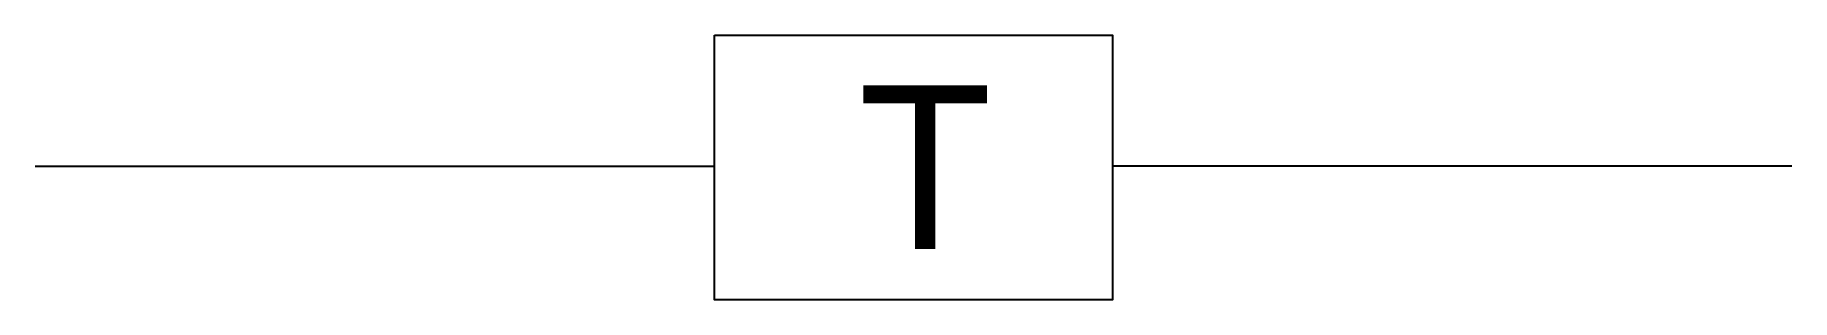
# Model space of a CAD drawing. Header units: metres. Extents: x 107962 to 110637, y -144348 to -143944.
import ezdxf

# ---------------------------------------------------------------- set-up
doc = ezdxf.new("R2010")
doc.units = ezdxf.units.M
doc.layers.add('BZ', color=7, linetype='Continuous')
doc.layers.add('DET1', color=1, linetype='Continuous')

msp = doc.modelspace()

# ---------------------------------------------------------------- linework, layer by layer
at = {"layer": 'DET1'}
for p, q in [((107962.12, -144144.11), (108996.83, -144144.11)), ((110637.33, -144144.11), (109602.61, -144144.11))]:
    msp.add_line(p, q, dxfattribs=at)
msp.add_lwpolyline([(108996.83, -143944.24), (109602.61, -143944.24), (109602.61, -144347.56), (108996.83, -144347.56)], close=True, dxfattribs=at)

# ---------------------------------------------------------------- texts
at = {"layer": 'BZ'}
msp.add_text('T', height=249.13, dxfattribs=at).set_placement((109215.63, -144269.88))

doc.saveas('drawing.dxf')
